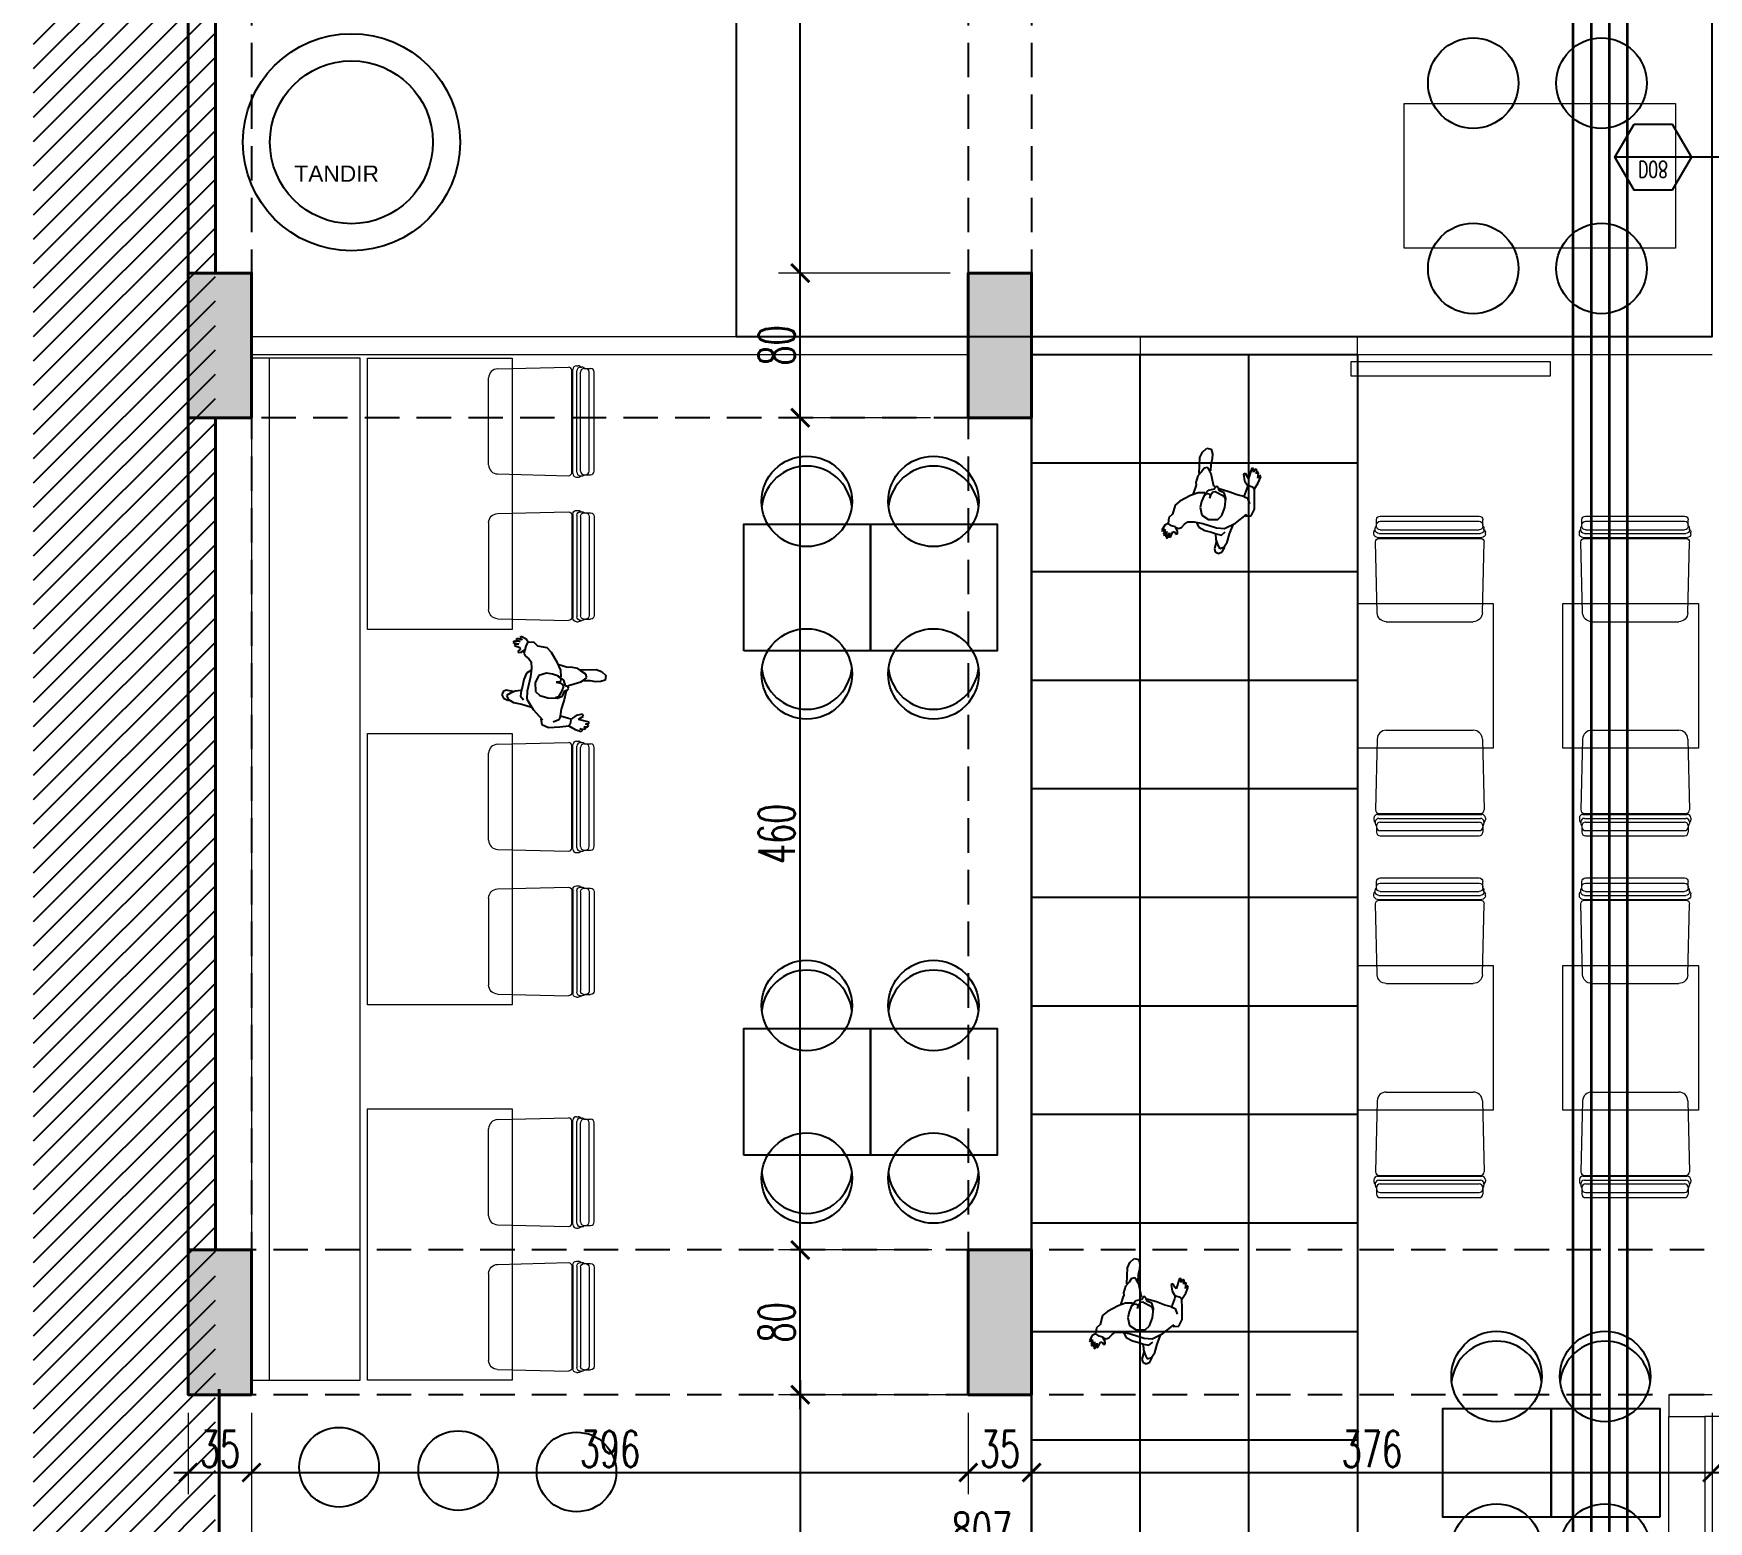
# Model space of a CAD drawing. Header units: millimetres. Extents: x 567392 to 582402, y 4512800 to 4518063.
# Drawn here: x 574276 to 575202, y 4513216 to 4514039 of the extents above; entities that cross this region are included whole.
import ezdxf
from ezdxf.enums import TextEntityAlignment as Align

# ---------------------------------------------------------------- set-up
doc = ezdxf.new("R2010")
doc.units = ezdxf.units.MM
doc.linetypes.add('DASHED2', pattern=[9.525, 6.35, -3.175])
for name, color, linetype, lineweight in [('1A_GOR_04', 163, 'Continuous', 9), ('A-olcu', 40, 'Continuous', 5), ('A-STEEL', 1, 'Continuous', 20), ('A-STRC-01', 2, 'Continuous', 40), ('a_8', 8, 'Continuous', 0), ('a_tefris', 1, 'Continuous', 0), ('duvar', 7, 'Continuous', 35)]:
    doc.layers.add(name, color=color, linetype=linetype, lineweight=lineweight)
for name, color, linetype in [('A-DOGRAMA', 2, 'Continuous'), ('A-DOGRAMA-GOR', 1, 'Continuous'), ('A-ETİKET-KAPI', 1, 'Continuous'), ('A-INCE', 252, 'Continuous'), ('a-people', 8, 'Continuous'), ('a_ahsap', 2, 'Continuous'), ('a_dim', 1, 'Continuous'), ('a_door_d', 1, 'DASHED2'), ('a_furn', 1, 'Continuous'), ('a_hatch_p1', 1, 'Continuous'), ('a_p1_d', 1, 'DASHED2'), ('a_p2', 2, 'Continuous'), ('P-KASASAC', 2, 'Continuous'), ('seramik', 251, 'Continuous')]:
    doc.layers.add(name, color=color, linetype=linetype)
doc.styles.add('OLCU', font='SIMPLEX.shx', dxfattribs={"width": 0.65})
doc.styles.add('RomanS', font='romans.shx', dxfattribs={"width": 0.6, "height": 16})
doc.styles.get("Standard").update_dxf_attribs({"font": 'Arial.ttf'})
doc.linetypes.add('BATTING', pattern='A,0.00254,-2.54,[134,ltypeshp.shx,S=2.54,R=0,X=-2.54,Y=0],-5.08,[134,ltypeshp.shx,S=2.54,R=180,X=2.54,Y=0],-2.54', length=10.16254)
doc.dimstyles.new('OLCU-İC', dxfattribs={"dimtxt": 20, "dimasz": 10, "dimexe": 12, "dimexo": 10, "dimgap": 3, "dimtad": 1, "dimdec": 0, "dimdsep": 46, "dimtxsty": 'OLCU', "dimblk": 'ARCHTICK', "dimcen": 2, "dimdle": 8, "dimclrd": 73, "dimclre": 1, "dimclrt": 1, "dimadec": 0, "dimazin": 0, "dimtfac": 1, "dimtdec": 0, "dimtix": 1, "dimtmove": 2, "dimatfit": 3, "dimldrblk": 'DOT', "dimfxl": 100, "dimfxlon": 1, "dimtvp": 1, "dimtolj": 1, "dimlwd": -1, "dimlwe": 0, "dimarcsym": 0})

# ---------------------------------------------------------------- blocks, each defined once
blk = doc.blocks.new('A$C4A613EE6')
for p, q in [((12300, -4210), (12300, -4450)), ((12420, -4172.9), (12420, -4250)), ((12420, -4450), (12420, -4250)), ((12420, -4250), (16039.9, -4250)), ((12300, -4450), (12420, -4450)), ((16239.9, -4450), (12420, -4450))]:
    blk.add_line(p, q)
blk = doc.blocks.new('A$C1CF9497D')
for p, q in [((-58.6, 107), (-58.6, 112.7)), ((54.9, 116.7), (-54.6, 116.7)), ((58.9, 107), (58.9, 112.7)), ((-61.4, 97), (-61.4, 99)), ((-59.9, 101.4), (-59.9, 103.1)), ((-58.6, 105.6), (-58.6, 107)), ((57.7, 93), (-57.4, 93)), ((56.2, 97.4), (-55.9, 97.4)), ((54.9, 111), (-54.6, 111)), ((54.9, 101.6), (-54.6, 101.6)), ((58.9, 105.6), (58.9, 107)), ((60.2, 101.4), (60.2, 103.1)), ((61.7, 97), (61.7, 99)), ((-58.1, 9.8), (-60, 88.1)), ((56, 92.1), (-56, 92.1)), ((58.1, 9.8), (60, 88.1)), ((48.1, 0), (-48.1, 0))]:
    blk.add_line(p, q)
for centre, radius, start, end in [((-54.6, 112.7), 4, 90, 180), ((54.9, 112.7), 4, 0, 90), ((-57.4, 99), 4, 128.8737, 180), ((-57.4, 97), 4, 180, 270), ((-55.9, 103.1), 4, 131.6708, 180), ((-55.9, 101.4), 4, 180, 270), ((-54.6, 107), 4, 90, 180), ((-54.6, 105.6), 4, 180, 270), ((54.9, 107), 4, 0, 90), ((54.9, 105.6), 4, 270, 0), ((56.2, 101.4), 4, 270, 0), ((57.7, 97), 4, 270, 0), ((56.2, 103.1), 4, 0, 48.3292), ((57.7, 99), 4, 0, 51.1263), ((-56, 88.1), 4, 90, 180), ((56, 88.1), 4, 0, 90), ((-48.1, 10), 10, 181.3627, 270), ((48.1, 10), 10, 270, 358.6373)]:
    blk.add_arc(centre, radius, start, end)
blk = doc.blocks.new('A$C4245411F')
for p, q in [((46.99, 11.21), (46.17, 8.33)), ((48.64, 9.7), (46.58, 8.46)), ((48.77, 12.44), (46.99, 11.21)), ((50.28, 7.78), (48.64, 9.7)), ((50.69, 12.03), (48.77, 12.44)), ((51.52, 10.38), (50.69, 12.03)), ((51.38, 6.4), (51.52, 10.38)), ((76.61, 9.29), (75.92, 6.13)), ((77.43, 9.29), (76.61, 9.29)), ((77.7, 6.95), (77.43, 9.29)), ((78.25, 10.25), (77.7, 6.95)), ((79.07, 9.83), (78.25, 10.25)), ((79.21, 6.54), (79.07, 9.83)), ((45.07, 0.64), (44.25, -4.71)), ((45.35, 5.44), (45.07, 0.64)), ((46.58, 8.46), (45.35, 5.44)), ((49.32, 2.15), (47.68, 0.09)), ((52.34, 2.15), (49.32, 2.15)), ((51.79, 5.31), (50.28, 7.78)), ((52.61, 2.15), (51.79, 5.31)), ((55.08, 1.74), (52.34, 2.15)), ((58.78, 1.6), (55.08, 1.74)), ((62.48, 0.5), (58.78, 1.6)), ((64.27, -1.55), (62.48, 0.5)), ((70.57, 0.5), (69.07, -1.14)), ((71.81, 2.7), (70.57, 0.5)), ((73.18, 3.66), (71.81, 2.7)), ((74, 6.95), (73.18, 6.68)), ((73.18, 6.68), (73.45, 5.17)), ((75.1, 3.25), (73.18, 3.66)), ((73.45, 5.17), (75.1, 3.25)), ((74.96, 5.86), (74, 6.95)), ((75.92, 6.13), (74.96, 5.86)), ((75.1, 3.11), (77.29, 2.97)), ((77.29, 2.97), (79.35, 2.15)), ((80.03, 9.01), (79.21, 6.54)), ((79.49, 2.15), (81.13, 3.39)), ((79.76, -1.28), (79.49, 2.15)), ((80.72, 8.46), (80.03, 9.01)), ((80.44, 5.58), (80.72, 8.46)), ((81.54, 6.95), (80.44, 5.58)), ((81.13, 3.39), (82.09, 6.4)), ((82.09, 6.4), (81.54, 6.95)), ((43.15, -5.81), (38.22, -11.85)), ((48.36, -1.69), (43.15, -5.81)), ((52.75, -1.14), (48.36, -1.69)), ((51.34, -8.37), (50.69, -13.08)), ((53.12, -5.76), (51.34, -8.37)), ((60.7, -1.83), (52.75, -1.14)), ((58.09, -4.79), (53.12, -5.76)), ((62.15, -6.26), (58.09, -4.79)), ((65.5, -1.83), (60.7, -1.83)), ((63.99, -10.34), (62.15, -6.26)), ((69.07, -1.14), (65.5, -1.83)), ((75.65, -11.43), (77.84, -8.69)), ((77.84, -8.69), (78.11, -3.48)), ((78.11, -3.48), (79.76, -1.28)), ((35.47, -11.71), (34.38, -15.69)), ((34.38, -15.69), (35.75, -21.86)), ((38.49, -10.75), (35.47, -11.71)), ((39.45, -20.77), (37.67, -17.88)), ((38.22, -11.85), (38.49, -10.75)), ((50.69, -13.08), (51.24, -18.3)), ((52.06, -18.71), (51.24, -17.2)), ((51.24, -18.3), (52.66, -20.95)), ((59.88, -16.42), (59.6, -18.71)), ((60.02, -18.02), (59.88, -16.42)), ((60.7, -18.71), (60.02, -18.02)), ((61.57, -20.44), (63.31, -17.2)), ((63.18, -16.85), (61.94, -18.57)), ((63.17, -18.71), (66.87, -18.02)), ((63.31, -17.2), (63.99, -13.63)), ((63.99, -13.63), (63.99, -10.34)), ((66.87, -18.02), (70.57, -15.55)), ((68.93, -20.77), (69.48, -16.51)), ((70.57, -15.55), (75.65, -11.43)), ((36.85, -26.67), (35.47, -30.37)), ((35.75, -21.86), (36.85, -26.67)), ((36.71, -26.25), (38.08, -27.35)), ((38.08, -27.35), (40.41, -27.49)), ((41.78, -21.31), (39.45, -20.77)), ((40.82, -27.49), (40.96, -25.98)), ((43.15, -29.82), (40.82, -27.49)), ((40.96, -25.98), (41.64, -21.31)), ((41.64, -21.31), (45.48, -21.31)), ((45.48, -21.31), (50.28, -22.14)), ((50.28, -22.14), (55.84, -22.62)), ((53.98, -19.53), (52.06, -18.71)), ((52.66, -20.95), (54.99, -21.49)), ((56.18, -20.22), (53.98, -19.53)), ((54.99, -21.49), (55.85, -21.81)), ((55.85, -21.81), (56.5, -23.19)), ((57.69, -20.63), (56.18, -20.22)), ((56.5, -23.19), (57.41, -23.7)), ((57.41, -23.7), (58.14, -23.01)), ((58.92, -20.22), (57.69, -20.63)), ((58.14, -23.01), (58.55, -21.72)), ((58.52, -23.22), (59.06, -23.37)), ((58.55, -21.72), (61.57, -20.44)), ((59.6, -18.71), (58.92, -20.22)), ((59.06, -23.37), (60.43, -26.39)), ((60.43, -26.39), (61.94, -29.82)), ((61.94, -18.57), (60.7, -18.71)), ((67.42, -29.69), (68.93, -27.08)), ((68.79, -22), (68.93, -20.77)), ((69.2, -23.24), (68.79, -22)), ((68.93, -27.08), (69.2, -23.24)), ((35.47, -30.37), (34.79, -33.8)), ((34.79, -33.8), (35.75, -34.62)), ((35.75, -34.62), (36.16, -32.84)), ((36.16, -32.84), (36.43, -35.72)), ((36.43, -35.72), (37.39, -36)), ((37.39, -36), (37.53, -35.04)), ((37.53, -35.04), (37.81, -37.09)), ((38.9, -37.37), (39.31, -35.59)), ((39.31, -35.59), (39.72, -37.51)), ((40.55, -37.51), (41.23, -31.47)), ((41.23, -31.47), (42.06, -32.29)), ((42.06, -32.29), (43.43, -33.94)), ((44.39, -33.25), (43.15, -29.82)), ((43.43, -33.94), (44.39, -33.25)), ((61.94, -29.82), (63.58, -31.61)), ((63.31, -34.9), (62.76, -31.33)), ((63.17, -37.92), (63.31, -34.9)), ((63.58, -31.61), (64.81, -32.7)), ((64.81, -32.7), (66.46, -32.02)), ((66.46, -32.02), (67.42, -29.69)), ((68.38, -28.45), (69.89, -37.23)), ((37.81, -37.09), (38.9, -37.37)), ((39.72, -37.51), (40.55, -37.51)), ((63.58, -40.66), (63.17, -37.92)), ((64.81, -43), (63.58, -40.66)), ((67.28, -43), (64.81, -43)), ((69.2, -40.39), (67.28, -43)), ((69.89, -37.23), (69.2, -40.39))]:
    blk.add_line(p, q)
blk = doc.blocks.new('_ArchTick')
at = {"const_width": 0.15}
blk.add_lwpolyline([(-0.5, -0.5), (0.5, 0.5)], dxfattribs=at)
blk = doc.blocks.new('*D73')
at = {"layer": 'a_dim', "color": 1, "lineweight": 0, "transparency": 16777216}
for p, q in [((574790.15, 4513286.52), (574687.81, 4513286.52)), ((574782.82, 4512976.52), (574687.81, 4512976.52))]:
    blk.add_line(p, q, dxfattribs=at)
at = {"layer": 'a_dim', "color": 73, "transparency": 16777216}
blk.add_line((574699.81, 4513294.52), (574699.81, 4512968.52), dxfattribs=at)
at = {"layer": 'Defpoints', "color": 0, "transparency": 16777216}
for p in [(574800.15, 4513286.52), (574699.81, 4512976.52), (574792.82, 4512976.52)]:
    blk.add_point(p, dxfattribs=at)
at = {"layer": 'a_dim', "color": 73, "transparency": 16777216, "xscale": 10, "yscale": 10, "zscale": 10}
for p, rotation in [((574699.81, 4513286.52), 90), ((574699.81, 4512976.52), 270)]:
    blk.add_blockref('_ArchTick', p, dxfattribs=dict(at, rotation=rotation))
at = {"layer": 'a_dim', "color": 3, "transparency": 16777216, "insert": (574686.81, 4513131.52), "char_height": 20, "attachment_point": 5, "rotation": 90, "style": 'OLCU'}
blk.add_mtext('\\A1;310', dxfattribs=at)
blk = doc.blocks.new('_Dot')
at = {"color": 0, "linetype": 'ByBlock', "lineweight": -2}
blk.add_line((-0.5, 0), (-1, 0), dxfattribs=at)
at = {"color": 0, "linetype": 'ByBlock', "const_width": 0.5}
blk.add_lwpolyline([(-0.25, 0, 1), (0.25, 0, 1)], format="xyb", close=True, dxfattribs=at)
blk = doc.blocks.new('*D64')
at = {"layer": 'a_dim', "color": 73, "transparency": 16777216}
blk.add_line((574699.81, 4513278.52), (574699.81, 4513374.52), dxfattribs=at)
at = {"layer": 'a_dim', "color": 1, "lineweight": 0, "transparency": 16777216}
for p, q in [((574772.45, 4513366.52), (574687.81, 4513366.52)), ((574780.15, 4513286.52), (574687.81, 4513286.52))]:
    blk.add_line(p, q, dxfattribs=at)
at = {"layer": 'Defpoints', "color": 0, "transparency": 16777216}
for p in [(574699.81, 4513366.52), (574782.45, 4513366.52), (574790.15, 4513286.52)]:
    blk.add_point(p, dxfattribs=at)
at = {"layer": 'a_dim', "color": 73, "transparency": 16777216, "xscale": 10, "yscale": 10, "zscale": 10}
for p, rotation in [((574699.81, 4513366.52), 90), ((574699.81, 4513286.52), 270)]:
    blk.add_blockref('_ArchTick', p, dxfattribs=dict(at, rotation=rotation))
at = {"layer": 'a_dim', "color": 3, "transparency": 16777216, "insert": (574686.81, 4513326.52), "char_height": 20, "attachment_point": 5, "rotation": 90, "style": 'OLCU'}
blk.add_mtext('\\A1;80', dxfattribs=at)
blk = doc.blocks.new('*D74')
at = {"layer": 'a_dim', "color": 73, "transparency": 16777216}
blk.add_line((574699.81, 4513358.52), (574699.81, 4513834.52), dxfattribs=at)
at = {"layer": 'a_dim', "color": 1, "lineweight": 0, "transparency": 16777216}
for p, q in [((574771.83, 4513826.52), (574687.81, 4513826.52)), ((574771.83, 4513366.52), (574687.81, 4513366.52))]:
    blk.add_line(p, q, dxfattribs=at)
at = {"layer": 'Defpoints', "color": 0, "transparency": 16777216}
for p in [(574699.81, 4513826.52), (574781.83, 4513826.52), (574781.83, 4513366.52)]:
    blk.add_point(p, dxfattribs=at)
at = {"layer": 'a_dim', "color": 73, "transparency": 16777216, "xscale": 10, "yscale": 10, "zscale": 10}
for p, rotation in [((574699.81, 4513826.52), 90), ((574699.81, 4513366.52), 270)]:
    blk.add_blockref('_ArchTick', p, dxfattribs=dict(at, rotation=rotation))
at = {"layer": 'a_dim', "color": 3, "transparency": 16777216, "insert": (574686.81, 4513596.52), "char_height": 20, "attachment_point": 5, "rotation": 90, "style": 'OLCU'}
blk.add_mtext('\\A1;460', dxfattribs=at)
blk = doc.blocks.new('*D75')
at = {"layer": 'a_dim', "color": 1, "lineweight": 0, "transparency": 16777216}
for p, q in [((574782.65, 4513906.52), (574687.81, 4513906.52)), ((574771.83, 4513826.52), (574687.81, 4513826.52))]:
    blk.add_line(p, q, dxfattribs=at)
at = {"layer": 'a_dim', "color": 73, "transparency": 16777216}
blk.add_line((574699.81, 4513818.52), (574699.81, 4513914.52), dxfattribs=at)
at = {"layer": 'Defpoints', "color": 0, "transparency": 16777216}
for p in [(574699.81, 4513906.52), (574792.65, 4513906.52), (574781.83, 4513826.52)]:
    blk.add_point(p, dxfattribs=at)
at = {"layer": 'a_dim', "color": 73, "transparency": 16777216, "xscale": 10, "yscale": 10, "zscale": 10}
for p, rotation in [((574699.81, 4513906.52), 90), ((574699.81, 4513826.52), 270)]:
    blk.add_blockref('_ArchTick', p, dxfattribs=dict(at, rotation=rotation))
at = {"layer": 'a_dim', "color": 3, "transparency": 16777216, "insert": (574686.81, 4513866.52), "char_height": 20, "attachment_point": 5, "rotation": 90, "style": 'OLCU'}
blk.add_mtext('\\A1;80', dxfattribs=at)
blk = doc.blocks.new('*D76')
at = {"layer": 'a_dim', "color": 73, "transparency": 16777216}
blk.add_line((574699.81, 4513898.52), (574699.81, 4514570.52), dxfattribs=at)
at = {"layer": 'a_dim', "color": 1, "lineweight": 0, "transparency": 16777216}
for p, q in [((574782.65, 4514562.52), (574687.81, 4514562.52)), ((574782.65, 4513906.52), (574687.81, 4513906.52))]:
    blk.add_line(p, q, dxfattribs=at)
at = {"layer": 'Defpoints', "color": 0, "transparency": 16777216}
for p in [(574699.81, 4514562.52), (574792.65, 4514562.52), (574792.65, 4513906.52)]:
    blk.add_point(p, dxfattribs=at)
at = {"layer": 'a_dim', "color": 73, "transparency": 16777216, "xscale": 10, "yscale": 10, "zscale": 10}
for p, rotation in [((574699.81, 4514562.52), 90), ((574699.81, 4513906.52), 270)]:
    blk.add_blockref('_ArchTick', p, dxfattribs=dict(at, rotation=rotation))
at = {"layer": 'a_dim', "color": 3, "transparency": 16777216, "insert": (574686.81, 4514234.52), "char_height": 20, "attachment_point": 5, "rotation": 90, "style": 'OLCU'}
blk.add_mtext('\\A1;656', dxfattribs=at)
blk = doc.blocks.new('*D79')
at = {"layer": 'a_dim', "color": 1, "lineweight": 0, "transparency": 16777216}
for p, q in [((574361.65, 4513276.52), (574361.65, 4513231.53)), ((574396.65, 4513276.52), (574396.65, 4513231.53))]:
    blk.add_line(p, q, dxfattribs=at)
at = {"layer": 'a_dim', "color": 73, "transparency": 16777216}
blk.add_line((574353.65, 4513243.53), (574404.65, 4513243.53), dxfattribs=at)
at = {"layer": 'Defpoints', "color": 0, "transparency": 16777216}
for p in [(574361.65, 4513286.52), (574396.65, 4513286.52), (574396.65, 4513243.53)]:
    blk.add_point(p, dxfattribs=at)
at = {"layer": 'a_dim', "color": 73, "transparency": 16777216, "xscale": 10, "yscale": 10, "zscale": 10, "rotation": 180}
blk.add_blockref('_ArchTick', (574361.65, 4513243.53), dxfattribs=at)
at = {"layer": 'a_dim', "color": 73, "transparency": 16777216, "xscale": 10, "yscale": 10, "zscale": 10}
blk.add_blockref('_ArchTick', (574396.65, 4513243.53), dxfattribs=at)
at = {"layer": 'a_dim', "color": 3, "transparency": 16777216, "insert": (574379.15, 4513256.53), "char_height": 20, "attachment_point": 5, "style": 'OLCU'}
blk.add_mtext('\\A1;35', dxfattribs=at)
blk = doc.blocks.new('*D80')
at = {"layer": 'a_dim', "color": 1, "lineweight": 0, "transparency": 16777216}
for p, q in [((574792.65, 4513276.52), (574792.65, 4513231.53)), ((574827.65, 4513276.52), (574827.65, 4513231.53))]:
    blk.add_line(p, q, dxfattribs=at)
at = {"layer": 'a_dim', "color": 73, "transparency": 16777216}
blk.add_line((574784.65, 4513243.53), (574835.65, 4513243.53), dxfattribs=at)
at = {"layer": 'Defpoints', "color": 0, "transparency": 16777216}
for p in [(574792.65, 4513286.52), (574827.65, 4513286.52), (574827.65, 4513243.53)]:
    blk.add_point(p, dxfattribs=at)
at = {"layer": 'a_dim', "color": 73, "transparency": 16777216, "xscale": 10, "yscale": 10, "zscale": 10, "rotation": 180}
blk.add_blockref('_ArchTick', (574792.65, 4513243.53), dxfattribs=at)
at = {"layer": 'a_dim', "color": 73, "transparency": 16777216, "xscale": 10, "yscale": 10, "zscale": 10}
blk.add_blockref('_ArchTick', (574827.65, 4513243.53), dxfattribs=at)
at = {"layer": 'a_dim', "color": 3, "transparency": 16777216, "insert": (574810.15, 4513256.53), "char_height": 20, "attachment_point": 5, "style": 'OLCU'}
blk.add_mtext('\\A1;35', dxfattribs=at)
blk = doc.blocks.new('*D81')
at = {"layer": 'a_dim', "color": 1, "lineweight": 0, "transparency": 16777216}
for p, q in [((574827.65, 4513276.52), (574827.65, 4513231.53)), ((575203.65, 4513276.52), (575203.65, 4513231.53))]:
    blk.add_line(p, q, dxfattribs=at)
at = {"layer": 'a_dim', "color": 73, "transparency": 16777216}
blk.add_line((574819.65, 4513243.53), (575211.65, 4513243.53), dxfattribs=at)
at = {"layer": 'Defpoints', "color": 0, "transparency": 16777216}
for p in [(574827.65, 4513286.52), (575203.65, 4513286.52), (575203.65, 4513243.53)]:
    blk.add_point(p, dxfattribs=at)
at = {"layer": 'a_dim', "color": 73, "transparency": 16777216, "xscale": 10, "yscale": 10, "zscale": 10, "rotation": 180}
blk.add_blockref('_ArchTick', (574827.65, 4513243.53), dxfattribs=at)
at = {"layer": 'a_dim', "color": 73, "transparency": 16777216, "xscale": 10, "yscale": 10, "zscale": 10}
blk.add_blockref('_ArchTick', (575203.65, 4513243.53), dxfattribs=at)
at = {"layer": 'a_dim', "color": 3, "transparency": 16777216, "insert": (575015.65, 4513256.53), "char_height": 20, "attachment_point": 5, "style": 'OLCU'}
blk.add_mtext('\\A1;376', dxfattribs=at)
blk = doc.blocks.new('*D82')
at = {"layer": 'a_dim', "color": 1, "lineweight": 0, "transparency": 16777216}
for p, q in [((575203.65, 4513276.52), (575203.65, 4513231.53)), ((575238.65, 4513276.52), (575238.65, 4513231.53))]:
    blk.add_line(p, q, dxfattribs=at)
at = {"layer": 'a_dim', "color": 73, "transparency": 16777216}
blk.add_line((575195.65, 4513243.53), (575246.65, 4513243.53), dxfattribs=at)
at = {"layer": 'Defpoints', "color": 0, "transparency": 16777216}
for p in [(575203.65, 4513286.52), (575238.65, 4513286.52), (575238.65, 4513243.53)]:
    blk.add_point(p, dxfattribs=at)
at = {"layer": 'a_dim', "color": 73, "transparency": 16777216, "xscale": 10, "yscale": 10, "zscale": 10, "rotation": 180}
blk.add_blockref('_ArchTick', (575203.65, 4513243.53), dxfattribs=at)
at = {"layer": 'a_dim', "color": 73, "transparency": 16777216, "xscale": 10, "yscale": 10, "zscale": 10}
blk.add_blockref('_ArchTick', (575238.65, 4513243.53), dxfattribs=at)
at = {"layer": 'a_dim', "color": 3, "transparency": 16777216, "insert": (575221.15, 4513256.53), "char_height": 20, "attachment_point": 5, "style": 'OLCU'}
blk.add_mtext('\\A1;35', dxfattribs=at)
blk = doc.blocks.new('*D91')
at = {"layer": 'a_dim', "color": 1, "lineweight": 0, "transparency": 16777216}
for p, q in [((574396.65, 4513276.52), (574396.65, 4513186.4)), ((575203.65, 4513276.52), (575203.65, 4513186.4))]:
    blk.add_line(p, q, dxfattribs=at)
at = {"layer": 'a_dim', "color": 73, "transparency": 16777216}
blk.add_line((575211.65, 4513198.4), (574388.65, 4513198.4), dxfattribs=at)
at = {"layer": 'Defpoints', "color": 0, "transparency": 16777216}
for p in [(574396.65, 4513286.52), (575203.65, 4513286.52), (574396.65, 4513198.4)]:
    blk.add_point(p, dxfattribs=at)
at = {"layer": 'a_dim', "color": 73, "transparency": 16777216, "xscale": 10, "yscale": 10, "zscale": 10, "rotation": 180}
blk.add_blockref('_ArchTick', (574396.65, 4513198.4), dxfattribs=at)
at = {"layer": 'a_dim', "color": 73, "transparency": 16777216, "xscale": 10, "yscale": 10, "zscale": 10}
blk.add_blockref('_ArchTick', (575203.65, 4513198.4), dxfattribs=at)
at = {"layer": 'a_dim', "color": 3, "transparency": 16777216, "insert": (574800.15, 4513211.4), "char_height": 20, "attachment_point": 5, "style": 'OLCU'}
blk.add_mtext('\\A1;807', dxfattribs=at)
blk = doc.blocks.new('*D68')
at = {"layer": 'a_dim', "color": 1, "lineweight": 0, "transparency": 16777216}
for p, q in [((574396.65, 4513276.52), (574396.65, 4513231.53)), ((574792.65, 4513276.52), (574792.65, 4513231.53))]:
    blk.add_line(p, q, dxfattribs=at)
at = {"layer": 'a_dim', "color": 73, "transparency": 16777216}
blk.add_line((574388.65, 4513243.53), (574800.65, 4513243.53), dxfattribs=at)
at = {"layer": 'Defpoints', "color": 0, "transparency": 16777216}
for p in [(574396.65, 4513286.52), (574792.65, 4513286.52), (574792.65, 4513243.53)]:
    blk.add_point(p, dxfattribs=at)
at = {"layer": 'a_dim', "color": 73, "transparency": 16777216, "xscale": 10, "yscale": 10, "zscale": 10, "rotation": 180}
blk.add_blockref('_ArchTick', (574396.65, 4513243.53), dxfattribs=at)
at = {"layer": 'a_dim', "color": 73, "transparency": 16777216, "xscale": 10, "yscale": 10, "zscale": 10}
blk.add_blockref('_ArchTick', (574792.65, 4513243.53), dxfattribs=at)
at = {"layer": 'a_dim', "color": 3, "transparency": 16777216, "insert": (574594.65, 4513256.53), "char_height": 20, "attachment_point": 5, "style": 'OLCU'}
blk.add_mtext('\\A1;396', dxfattribs=at)
blk = doc.blocks.new('A$C122C3492')
at = {"layer": 'A-DOGRAMA-GOR'}
for p, q in [((-0.93, -4.93), (-0.93, -0.2)), ((1.07, -3.84), (1.07, -0.2)), ((1.07, -3.84), (1.07, -0.2)), ((17.07, -6.93), (1.07, -6.93)), ((17.07, -6.93), (1.07, -6.93)), ((16.07, -4.84), (2.07, -4.84)), ((17.01, -4.84), (2.07, -4.84))]:
    blk.add_line(p, q, dxfattribs=at)
blk.add_lwpolyline([(-2.44, 0), (2.44, 0), (2.44, -0.2), (-2.44, -0.2)], close=True, dxfattribs=at)
for centre, radius, start, end in [((1.07, -4.93), 2, 180, 270), ((1.07, -4.93), 2, 180, 270), ((2.07, -3.84), 1, 180, 270), ((2.07, -3.84), 1, 180, 270), ((17.01, -5.89), 1.05, 270, 90)]:
    blk.add_arc(centre, radius, start, end, dxfattribs=at)
blk = doc.blocks.new('A$C76DB3788')
at = {"layer": 'A-INCE'}
h = blk.add_hatch(color=256, dxfattribs=at)
h.paths.add_polyline_path([(3.14, -5.95), (3.14, -5.72), (3.14, -5.7, 0.260939), (3.32, -5.56), (3.26, -5.5, -0.289063), (3.14, -5.62), (3.14, -5.28, 0.260939), (3.32, -5.14), (3.26, -5.08, -0.289063), (3.14, -5.2), (3.14, -5.1, -0.38251), (3.32, -4.68), (3.32, -4.5), (2.35, -4.5), (2.35, -4.7, -0.289063), (2.23, -4.58), (2.17, -4.64, 0.260939), (2.35, -4.78), (2.35, -5.2, -0.289063), (2.23, -5.08), (2.17, -5.14, 0.260939), (2.35, -5.28), (2.35, -5.62, -0.289063), (2.23, -5.5), (2.17, -5.56, 0.260939), (2.35, -5.7), (2.35, -5.95)])
h.paths.add_polyline_path([(3.06, -5.88), (3.06, -5.33), (2.43, -5.33), (2.43, -5.88)], flags=16)
blk.add_lwpolyline([(2.35, -5.95), (2.35, -5.7, -0.260939), (2.17, -5.56), (2.23, -5.5, 0.289063), (2.35, -5.62), (2.35, -5.28, -0.260939), (2.17, -5.14), (2.23, -5.08, 0.289063), (2.35, -5.2), (2.35, -4.78, -0.260939), (2.17, -4.64), (2.23, -4.58, 0.289063), (2.35, -4.7), (2.35, -4.5), (3.32, -4.5), (3.32, -4.68, 0.38251), (3.14, -5.1), (3.14, -5.2, 0.289063), (3.26, -5.08), (3.32, -5.14, -0.260939), (3.14, -5.28), (3.14, -5.62, 0.289063), (3.26, -5.5), (3.32, -5.56, -0.260939), (3.14, -5.7), (3.14, -5.72), (3.14, -5.95), (2.35, -5.95)], format="xyb", close=True, dxfattribs=at)
for points in [[(3.06, -5.88), (3.06, -5.33), (2.43, -5.33), (2.43, -5.88), (3.06, -5.88)], [(2.43, -5.88), (2.43, -5.33), (3.06, -5.33), (3.06, -5.88), (2.43, -5.88)]]:
    blk.add_lwpolyline(points, close=True, dxfattribs=at)
at = {"layer": 'A-STEEL'}
for points in [[(3.7, -10.23), (0, -10.23), (0, -6.23), (3.7, -6.23)], [(3.4, -9.93), (0.3, -9.93), (0.3, -6.53), (3.4, -6.53)]]:
    blk.add_lwpolyline(points, close=True, dxfattribs=at)
at = {"layer": 'a_hatch_p1', "linetype": 'BATTING', "ltscale": 2.5}
for q in [(1.03, -6.25), (1.03, -5.89)]:
    blk.add_line((1.03, -0.24), q, dxfattribs=at)
at = {"layer": 'P-KASASAC'}
blk.add_lwpolyline([(2.2, -5.76), (2.2, -0.37, 0.414214), (1.83, 0), (0.37, 0, 0.414214), (0, -0.37), (0, -1.2), (0.15, -1.2), (0.15, -0.37, -0.414214), (0.37, -0.15), (1.83, -0.15, -0.414214), (2.05, -0.37), (2.05, -5.76, 0.420257), (2.41, -6.13), (3.59, -6.13), (3.46, -5.01, -1.08582), (3.85, -4.98), (3.85, -14.63, -0.414214), (3.63, -14.85), (0.37, -14.85, -0.414214), (0.15, -14.63), (0.15, -13.8), (0, -13.8), (0, -14.63, 0.414214), (0.37, -15), (3.63, -15, 0.414214), (4, -14.63), (4, -4.98, 1.079301), (3.31, -5.03), (3.42, -5.98), (2.41, -5.98, -0.424405)], format="xyb", close=True, dxfattribs=at)
blk = doc.blocks.new('*U352')
blk.add_lwpolyline([(0.352, -0.203), (0.117, -0.203), (0, 0), (0.117, 0.203), (0.352, 0.203), (0.469, 0)], close=True)
blk.add_lwpolyline([(-1.005, 0), (0.469, 0)])
at = {"style": 'RomanS', "width": 0.7}
for tag, p in [('100', (-0.355, 0.075)), ('W000', (0.236, 0.075)), ('500', (-0.355, -0.075)), ('G000', (0.238, -0.075))]:
    blk.add_attdef(tag, text='', height=0.1, dxfattribs=at).set_placement(p, align=Align.MIDDLE)
blk = doc.blocks.new('kapi_wc_sabitkasa')
at = {"layer": 'A-DOGRAMA', "extrusion": (0, 0, -1)}
for p, q in [((-90.5, 4.5), (-90.5, 0)), ((2.46, 4.5), (2.46, 0))]:
    blk.add_line(p, q, dxfattribs=at)
at = {"layer": 'A-DOGRAMA'}
for p, q in [((-90.5, 4.5), (2.46, 4.5)), ((-90.5, 0), (2.46, 0))]:
    blk.add_line(p, q, dxfattribs=at)
blk.add_circle((3.28, -0.99), 0.8, dxfattribs=at)
at = {"layer": 'A-INCE'}
for p, q in [((-90, 4), (-83.5, 0.5)), ((-90, 0.5), (-83.5, 4)), ((-90, 4), (1.96, 4)), ((-90, 0.5), (1.96, 0.5))]:
    blk.add_line(p, q, dxfattribs=at)
at = {"layer": 'A-INCE', "extrusion": (0, 0, -1)}
blk.add_line((1.96, 4), (1.96, 0.5), dxfattribs=at)
at = {"layer": 'A-INCE'}
blk.add_lwpolyline([(-83.5, 0.5), (-83.5, 4), (-90, 4), (-90, 0.5), (-83.5, 0.5)], dxfattribs=at)
blk.add_circle((3.28, -0.99), 0.4, dxfattribs=at)
at = {"layer": 'a_door_d'}
blk.add_line((-89.37, 15), (1.06, 15), dxfattribs=at)
blk.add_lwpolyline([(3.28, -0.99), (3.28, -88.61)], dxfattribs=at)
blk.add_arc((0.86, 2.72), 91.36, 181.02684, 271.51776, dxfattribs=at)
at = {"layer": 'A-DOGRAMA', "xscale": -0.9999999999999998, "rotation": 180}
blk.add_blockref('A$C76DB3788', (-93, 0), dxfattribs=at)
at = {"layer": 'A-DOGRAMA', "rotation": 180}
blk.add_blockref('A$C76DB3788', (5, 0), dxfattribs=at)
at = {"layer": 'A-ETİKET-KAPI', "color": 251}
ref = blk.add_blockref('*U352', (-44.02, 33.96), dxfattribs=dict(at, xscale=-90, yscale=90, zscale=90.00000000000001, rotation=270))
ref.add_attrib('W000', 'D08', dxfattribs={"layer": '0', "height": 9, "rotation": 270, "style": 'RomanS', "width": 0.7}).set_placement((-37.27, 55.17), align=Align.MIDDLE)
ref.add_attrib('500', '225', dxfattribs={"layer": '0', "height": 9, "rotation": 270, "style": 'RomanS', "width": 0.7}).set_placement((-50.77, -48.09), align=Align.MIDDLE)
ref.add_attrib('100', '100', dxfattribs={"layer": '0', "height": 9, "rotation": 270, "style": 'RomanS', "width": 0.7}).set_placement((-37.27, -47.09), align=Align.MIDDLE)
at = {"layer": 'A-olcu', "xscale": -0.9999999999999998, "rotation": 180}
blk.add_blockref('A$C122C3492', (-84.75, 4.5), dxfattribs=at)
at = {"layer": 'A-olcu'}
blk.add_blockref('A$C122C3492', (-84.75, 0), dxfattribs=at)
blk = doc.blocks.new('KOLONS')
at = {"layer": 'A-STRC-01'}
h = blk.add_hatch(color=256, dxfattribs=at)
h.dxf.hatch_style = 1
h.paths.add_polyline_path([(-2495, 540), (-2530, 540), (-2530, 620), (-2495, 620)])
h = blk.add_hatch(color=256, dxfattribs=at)
h.dxf.hatch_style = 1
h.paths.add_polyline_path([(-2064, 540), (-2099, 540), (-2099, 620), (-2064, 620)])
h = blk.add_hatch(color=256, dxfattribs=at)
h.dxf.hatch_style = 1
h.paths.add_polyline_path([(-2495, 0), (-2530, 0), (-2530, 80), (-2495, 80)])
h = blk.add_hatch(color=256, dxfattribs=at)
h.dxf.hatch_style = 1
h.paths.add_polyline_path([(-2064, 0), (-2099, 0), (-2099, 80), (-2064, 80)])
at = {"layer": 'A-STRC-01', "color": 3}
for points in [[(-2495, 540), (-2530, 540), (-2530, 620), (-2495, 620)], [(-2064, 540), (-2099, 540), (-2099, 620), (-2064, 620)], [(-2495, 0), (-2530, 0), (-2530, 80), (-2495, 80)], [(-2064, 0), (-2099, 0), (-2099, 80), (-2064, 80)]]:
    blk.add_lwpolyline(points, close=True, dxfattribs=at)

msp = doc.modelspace()

# ---------------------------------------------------------------- hatches: boundary and pattern name
h = msp.add_hatch()
h.set_pattern_fill('ANSI31', color=256, scale=3, angle=-63.731463)
h.set_pattern_definition([(45, (571410.925, 4512555.281), (-6.735192, 6.735192), [])])
h.paths.add_polyline_path([(574376.734, 4512976.516), (574376.567, 4515062.52), (575616.65, 4515062.52), (575619.65, 4514612.52), (576480.891, 4514612.52), (576478.65, 4514812.52), (576896.65, 4514812.52), (576896.65, 4515169.134), (574276.165, 4515169.134), (574276.165, 4512976.516)])
at = {"layer": 'seramik'}
h = msp.add_hatch(dxfattribs=at)
h.set_pattern_fill('_USER', color=256, scale=60, double=1, pattern_type=0)
h.set_pattern_definition([(0, (574827.65, 4513861.52), (0, 60), []), (90, (574827.65, 4513861.52), (-60, 4e-15), [])])
h.paths.add_polyline_path([(574827.65, 4513861.52), (575007.65, 4513861.52), (575007.65, 4512983.716), (574827.65, 4512983.716)])

# ---------------------------------------------------------------- linework, layer by layer
at = {"layer": '1A_GOR_04'}
for points in [[(574396.65, 4513871.52), (574792.65, 4513871.52)], [(574827.65, 4513871.52), (574887.65, 4513871.52), (574887.65, 4513861.52), (574827.65, 4513861.52)], [(575007.65, 4513871.52), (575203.65, 4513871.52)], [(575007.65, 4513861.52), (575007.65, 4513871.52)], [(574396.65, 4513861.52), (574792.65, 4513861.52)], [(575007.65, 4513861.52), (575203.65, 4513861.52)]]:
    msp.add_lwpolyline(points, dxfattribs=at)
msp.add_lwpolyline([(575004.254, 4513849.582), (575004.254, 4513857.582), (575114.254, 4513857.582), (575114.254, 4513849.582)], close=True, dxfattribs=at)
at = {"layer": 'A-STRC-01'}
for points in [[(574361.65, 4513366.52), (574361.65, 4515077.52), (576891.65, 4515077.52), (576891.65, 4513366.52)], [(574376.65, 4514562.52), (574376.65, 4513906.52)], [(574376.65, 4513826.52), (574376.65, 4513366.52)], [(574378.817, 4513016.516), (574378.817, 4513289.516)]]:
    msp.add_lwpolyline(points, dxfattribs=at)
at = {"layer": 'a_ahsap'}
for radius in [60, 45]:
    msp.add_circle((574451.824, 4513978.828), radius, dxfattribs=at)
at = {"layer": 'a_furn'}
for centre, radius in [((575071.679, 4514011.505), 25), ((575142.545, 4514011.505), 25), ((575071.679, 4513909.066), 25), ((575142.545, 4513909.066), 25), ((574703.426, 4513780.342), 25), ((574773.426, 4513780.342), 25), ((574703.426, 4513684.949), 25), ((574773.426, 4513684.949), 25), ((574703.426, 4513501.663), 25), ((574773.426, 4513501.663), 25), ((574703.426, 4513406.271), 25), ((574773.426, 4513406.271), 25), ((575084.566, 4513296.63), 25), ((575144.566, 4513296.63), 25), ((574445.034, 4513246.445), 22), ((574510.818, 4513244.561), 22), ((574576.192, 4513243.807), 22), ((575084.566, 4513201.238), 25), ((575144.566, 4513201.238), 25)]:
    msp.add_circle(centre, radius, dxfattribs=at)
for centre, start, end in [((574703.426, 4513774.854), 6.301289, 173.698711), ((574773.426, 4513774.854), 6.301289, 173.698711), ((574703.426, 4513690.437), 186.301289, 353.698711), ((574773.426, 4513690.437), 186.301289, 353.698711), ((574703.426, 4513496.176), 6.301289, 173.698711), ((574773.426, 4513496.176), 6.301289, 173.698711), ((574703.426, 4513411.759), 186.301289, 353.698711), ((574773.426, 4513411.759), 186.301289, 353.698711), ((575084.566, 4513291.142), 6.301289, 173.698711), ((575144.566, 4513291.142), 6.301289, 173.698711)]:
    msp.add_arc(centre, 25, start, end, dxfattribs=at)
at = {"layer": 'a_p1_d', "ltscale": 3}
for points in [[(574396.65, 4515062.52), (574396.65, 4513326.52)], [(574792.65, 4515062.52), (574792.65, 4513366.52)], [(574827.65, 4515062.52), (574827.65, 4513366.52)], [(574792.65, 4513826.52), (574361.65, 4513826.52)], [(576856.65, 4513366.52), (574396.65, 4513366.52)], [(576856.65, 4513286.52), (574396.65, 4513286.52)]]:
    msp.add_lwpolyline(points, dxfattribs=at)
at = {"layer": 'a_p2'}
for points in [[(574668.637, 4513697.646), (574668.637, 4513767.646), (574738.637, 4513767.646), (574738.637, 4513697.646)], [(574738.637, 4513697.646), (574738.637, 4513767.646), (574808.637, 4513767.646), (574808.637, 4513697.646)], [(574668.637, 4513418.967), (574668.637, 4513488.967), (574738.637, 4513488.967), (574738.637, 4513418.967)], [(574738.637, 4513418.967), (574738.637, 4513488.967), (574808.637, 4513488.967), (574808.637, 4513418.967)], [(575114.777, 4513218.934), (575054.777, 4513218.934), (575054.777, 4513278.934), (575114.777, 4513278.934)], [(575174.777, 4513218.934), (575114.777, 4513218.934), (575114.777, 4513278.934), (575174.777, 4513278.934)]]:
    msp.add_lwpolyline(points, close=True, dxfattribs=at)
at = {"layer": 'a_tefris'}
for points in [[(575183.499, 4514000.285), (575183.499, 4513920.285), (575033.499, 4513920.285), (575033.499, 4514000.285)], [(574406.65, 4513859.52), (574396.65, 4513859.52), (574396.65, 4513294.52), (574406.65, 4513294.52)], [(574540.65, 4513709.52), (574460.65, 4513709.52), (574460.65, 4513859.52), (574540.65, 4513859.52)], [(574540.65, 4513502.02), (574460.65, 4513502.02), (574460.65, 4513652.02), (574540.65, 4513652.02)], [(574540.65, 4513294.52), (574460.65, 4513294.52), (574460.65, 4513444.52), (574540.65, 4513444.52)]]:
    msp.add_lwpolyline(points, close=True, dxfattribs=at)
for points in [[(574406.65, 4513294.52), (574456.65, 4513294.52), (574456.65, 4513859.52), (574406.65, 4513859.52)], [(575007.65, 4513723.824), (575082.65, 4513723.824), (575082.65, 4513643.824), (575007.65, 4513643.824), (575007.65, 4513723.824)], [(575121.15, 4513723.824), (575196.15, 4513723.824), (575196.15, 4513643.824), (575121.15, 4513643.824), (575121.15, 4513723.824)], [(575007.65, 4513523.824), (575082.65, 4513523.824), (575082.65, 4513443.824), (575007.65, 4513443.824), (575007.65, 4513523.824)], [(575121.15, 4513523.824), (575196.15, 4513523.824), (575196.15, 4513443.824), (575121.15, 4513443.824), (575121.15, 4513523.824)]]:
    msp.add_lwpolyline(points, dxfattribs=at)
at = {"layer": 'duvar', "color": 200}
for points in [[(575126.923, 4515258.028), (577752.591, 4515258.028), (577752.591, 4512799.864), (575126.923, 4512799.864)], [(575136.923, 4515248.028), (577742.591, 4515248.028), (577742.591, 4512809.864), (575136.923, 4512809.864)], [(575146.923, 4515238.028), (577732.591, 4515238.028), (577732.591, 4512819.864), (575146.923, 4512819.864)], [(575156.923, 4515228.028), (577722.591, 4515228.028), (577722.591, 4512829.864), (575156.923, 4512829.864)]]:
    msp.add_lwpolyline(points, close=True, dxfattribs=at)
at = {"layer": 'seramik'}
for points in [[(575203.65, 4514562.52), (574664.441, 4514562.52), (574664.441, 4513871.52), (575203.65, 4513871.52)], [(574827.65, 4513861.52), (575007.65, 4513861.52), (575007.65, 4512983.716), (574827.65, 4512983.716)]]:
    msp.add_lwpolyline(points, close=True, dxfattribs=at)

# ---------------------------------------------------------------- block references
at = {"xscale": -1, "rotation": 89.9999999981187}
msp.add_blockref('kapi_wc_sabitkasa', (575226.151, 4513926.52), dxfattribs=at)
at = {"layer": 'a-people'}
for p, rotation in [((574981.218, 4513753.515), 167.9178316586183), ((574540.36, 4513623.44), 81.91585602031742), ((574941.182, 4513305.605), 167.9178316586183)]:
    msp.add_blockref('A$C4245411F', p, dxfattribs=dict(at, rotation=rotation))
at = {"layer": 'A-STRC-01'}
msp.add_blockref('KOLONS', (576891.65, 4513286.52), dxfattribs=at)
at = {"layer": 'a_8', "xscale": 0.09999999999999998, "yscale": 0.09999999999999998, "zscale": 0.09999999999999998, "rotation": 270}
msp.add_blockref('A$C4A613EE6', (575624.65, 4514516.52), dxfattribs=at)
at = {"layer": 'a_tefris'}
for p, xscale, yscale, zscale, rotation in [((574527.65, 4513824.52), 0.4999999999999998, 0.4999999999999998, 0.4999999999999998, 270.0000000002024), ((574527.65, 4513744.52), -0.4999999999999998, 0.4999999999999998, 0.4999999999999998, 269.9999999993721), ((575047.65, 4513713.824), -0.4999999999999998, 0.4999999999999998, 0.4999999999999998, 359.99999999952), ((575161.15, 4513713.824), -0.4999999999999998, 0.4999999999999998, 0.4999999999999998, 359.99999999952), ((574527.65, 4513617.02), 0.4999999999999998, 0.4999999999999998, 0.4999999999999998, 270.0000000002024), ((575047.65, 4513653.824), 0.4999999999999997, 0.4999999999999997, 0.4999999999999997, 179.9999999999901), ((575161.15, 4513653.824), 0.4999999999999997, 0.4999999999999997, 0.4999999999999997, 179.9999999999901), ((574527.65, 4513537.02), -0.4999999999999998, 0.4999999999999998, 0.4999999999999998, 269.9999999993721), ((575047.65, 4513513.824), -0.4999999999999998, 0.4999999999999998, 0.4999999999999998, 359.99999999952), ((575161.15, 4513513.824), -0.4999999999999998, 0.4999999999999998, 0.4999999999999998, 359.99999999952), ((575047.65, 4513453.824), 0.4999999999999997, 0.4999999999999997, 0.4999999999999997, 179.9999999999901), ((575161.15, 4513453.824), 0.4999999999999997, 0.4999999999999997, 0.4999999999999997, 179.9999999999901), ((574527.65, 4513409.52), 0.4999999999999998, 0.4999999999999998, 0.4999999999999998, 270.0000000002024), ((574527.65, 4513329.52), -0.4999999999999998, 0.4999999999999998, 0.4999999999999998, 269.9999999993721)]:
    msp.add_blockref('A$C1CF9497D', p, dxfattribs=dict(at, xscale=xscale, yscale=yscale, zscale=zscale, rotation=rotation))

# ---------------------------------------------------------------- texts
at = {"layer": 'a_ahsap', "insert": (574420.274, 4513965.977), "char_height": 9, "attachment_point": 1}
msp.add_mtext_dynamic_manual_height_columns('TANDIR', width=48.3995, gutter_width=12.5, heights=[0], dxfattribs=at)

# ---------------------------------------------------------------- dimensions: what is measured, and where the dimension line sits
at = {"layer": 'a_dim'}
for base, p1, p2, picture, middle in [((574699.805, 4514562.52), (574792.65, 4513906.52), (574792.65, 4514562.52), '*D76', (574686.805, 4514234.52)), ((574699.805, 4513906.52), (574781.828, 4513826.52), (574792.65, 4513906.52), '*D75', (574686.805, 4513866.52)), ((574699.805, 4513826.52), (574781.828, 4513366.52), (574781.828, 4513826.52), '*D74', (574686.805, 4513596.52)), ((574699.805, 4513366.52), (574790.15, 4513286.52), (574782.453, 4513366.52), '*D64', (574686.805, 4513326.52)), ((574699.805, 4512976.516), (574800.15, 4513286.52), (574792.817, 4512976.516), '*D73', (574686.805, 4513131.518))]:
    dim = msp.add_linear_dim(base=base, p1=p1, p2=p2, angle=90, dimstyle='OLCU-İC', override={"dimclrt": 3}, dxfattribs=at)
    dim.commit()
    dim.dimension.update_dxf_attribs({"geometry": picture, "text_midpoint": middle})
for base, p1, p2, picture, middle in [((574396.65, 4513243.525), (574361.65, 4513286.52), (574396.65, 4513286.52), '*D79', (574379.15, 4513256.525)), ((574396.65, 4513198.402), (575203.65, 4513286.52), (574396.65, 4513286.52), '*D91', (574800.15, 4513211.402)), ((574792.65, 4513243.525), (574396.65, 4513286.52), (574792.65, 4513286.52), '*D68', (574594.65, 4513256.525)), ((574827.65, 4513243.525), (574792.65, 4513286.52), (574827.65, 4513286.52), '*D80', (574810.15, 4513256.525)), ((575203.65, 4513243.525), (574827.65, 4513286.52), (575203.65, 4513286.52), '*D81', (575015.65, 4513256.525)), ((575238.65, 4513243.525), (575203.65, 4513286.52), (575238.65, 4513286.52), '*D82', (575221.15, 4513256.525))]:
    dim = msp.add_linear_dim(base=base, p1=p1, p2=p2, dimstyle='OLCU-İC', override={"dimclrt": 3}, dxfattribs=at)
    dim.commit()
    dim.dimension.update_dxf_attribs({"geometry": picture, "text_midpoint": middle})

doc.saveas('drawing.dxf')
